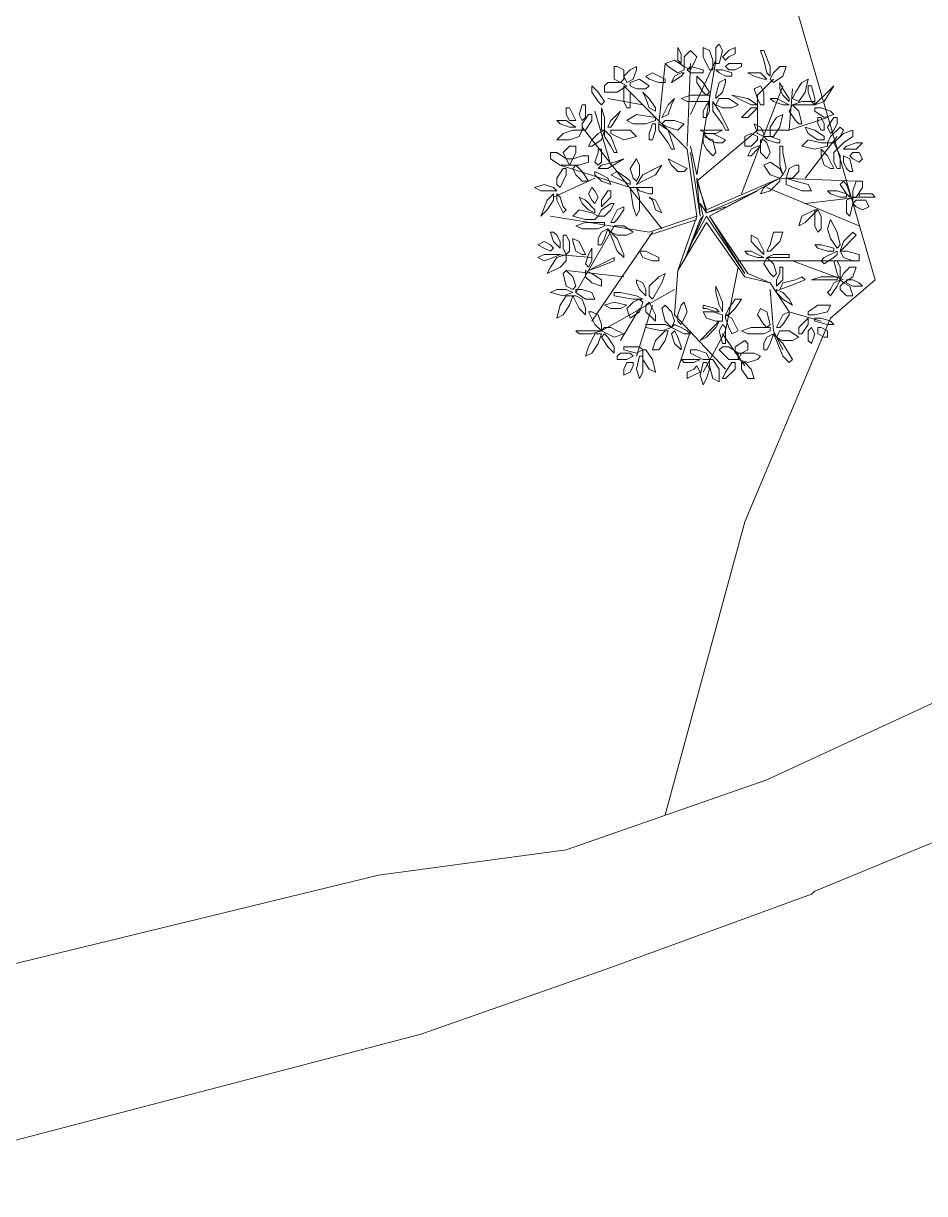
# Model space of a CAD drawing. Header units: millimetres. Extents: x 2576 to 2719, y 1757 to 1977.
# Drawn here: x 2614.22 to 2622.21, y 1827.38 to 1837.76 of the extents above; entities that cross this region are included whole.
import ezdxf

# ---------------------------------------------------------------- set-up
doc = ezdxf.new("R2010")
doc.units = ezdxf.units.MM
for name, color, linetype in [('PDF_0', 7, 'Continuous'), ('PDF_CVL_CUADCON_TIT', 7, 'Continuous'), ('PDF_outline', 7, 'Continuous')]:
    doc.layers.add(name, color=color, linetype=linetype)

msp = doc.modelspace()

# ---------------------------------------------------------------- linework, layer by layer
at = {"layer": 'PDF_0', "lineweight": 9}
for points in [[(2620.047, 1837.406), (2620.047, 1837.491), (2620.019, 1837.547), (2620.019, 1837.519), (2620.019, 1837.434)], [(2620.132, 1837.35), (2620.075, 1837.378), (2620.075, 1837.463), (2620.132, 1837.519), (2620.188, 1837.463), (2620.16, 1837.406)], [(2620.329, 1837.35), (2620.301, 1837.35), (2620.245, 1837.463), (2620.245, 1837.547), (2620.301, 1837.519), (2620.329, 1837.434)], [(2620.357, 1837.463), (2620.357, 1837.547), (2620.386, 1837.576), (2620.414, 1837.519), (2620.386, 1837.406), (2620.357, 1837.406)], [(2620.442, 1837.434), (2620.414, 1837.463), (2620.47, 1837.519), (2620.527, 1837.547), (2620.527, 1837.491), (2620.47, 1837.463)], [(2620.781, 1837.434), (2620.809, 1837.321), (2620.838, 1837.293), (2620.838, 1837.378), (2620.781, 1837.519), (2620.753, 1837.519)], [(2620.019, 1837.321), (2619.934, 1837.378), (2619.906, 1837.406), (2619.99, 1837.434), (2620.075, 1837.378), (2620.075, 1837.35)], [(2620.527, 1837.35), (2620.47, 1837.35), (2620.442, 1837.378), (2620.47, 1837.406), (2620.583, 1837.406), (2620.583, 1837.378)], [(2619.539, 1837.35), (2619.539, 1837.265), (2619.51, 1837.237), (2619.454, 1837.265), (2619.454, 1837.378), (2619.482, 1837.378)], [(2619.651, 1837.378), (2619.651, 1837.35), (2619.623, 1837.265), (2619.567, 1837.237), (2619.539, 1837.293), (2619.595, 1837.35)], [(2619.849, 1837.237), (2619.764, 1837.265), (2619.736, 1837.293), (2619.793, 1837.321), (2619.906, 1837.265), (2619.906, 1837.237)], [(2619.99, 1837.293), (2619.962, 1837.237), (2620.047, 1837.293), (2620.075, 1837.321), (2620.047, 1837.321)], [(2620.188, 1837.321), (2620.132, 1837.321), (2620.103, 1837.35), (2620.132, 1837.378), (2620.245, 1837.35), (2620.245, 1837.321)], [(2620.442, 1837.293), (2620.386, 1837.321), (2620.357, 1837.35), (2620.414, 1837.35), (2620.499, 1837.321), (2620.499, 1837.293)], [(2620.696, 1837.293), (2620.781, 1837.265), (2620.809, 1837.265), (2620.753, 1837.321), (2620.668, 1837.321), (2620.64, 1837.321)], [(2620.838, 1837.265), (2620.866, 1837.237), (2620.951, 1837.293), (2620.979, 1837.378), (2620.922, 1837.378), (2620.866, 1837.321)], [(2619.313, 1837.067), (2619.256, 1837.152), (2619.256, 1837.208), (2619.313, 1837.152), (2619.369, 1837.067), (2619.341, 1837.039)], [(2619.397, 1837.237), (2619.51, 1837.237), (2619.567, 1837.208), (2619.482, 1837.152), (2619.369, 1837.152), (2619.369, 1837.208)], [(2619.539, 1837.067), (2619.539, 1837.152), (2619.539, 1837.208), (2619.595, 1837.152), (2619.595, 1837.011), (2619.567, 1837.011)], [(2619.595, 1837.208), (2619.595, 1837.237), (2619.68, 1837.265), (2619.764, 1837.208), (2619.736, 1837.18), (2619.651, 1837.18)], [(2620.245, 1837.152), (2620.188, 1837.237), (2620.188, 1837.293), (2620.245, 1837.237), (2620.301, 1837.152), (2620.273, 1837.124)], [(2620.414, 1837.152), (2620.442, 1837.237), (2620.442, 1837.265), (2620.386, 1837.237), (2620.357, 1837.124), (2620.357, 1837.095)], [(2620.753, 1837.039), (2620.781, 1837.039), (2620.781, 1837.152), (2620.753, 1837.208), (2620.696, 1837.18), (2620.725, 1837.095)], [(2620.951, 1837.124), (2620.922, 1837.18), (2620.922, 1837.237), (2620.951, 1837.18), (2621.007, 1837.095), (2621.007, 1837.067)], [(2621.035, 1837.095), (2621.092, 1837.067), (2621.148, 1837.152), (2621.176, 1837.265), (2621.12, 1837.237), (2621.063, 1837.152)], [(2621.176, 1837.152), (2621.205, 1837.067), (2621.233, 1837.039), (2621.233, 1837.095), (2621.205, 1837.208), (2621.176, 1837.208)], [(2621.346, 1837.152), (2621.402, 1837.208), (2621.318, 1837.067), (2621.233, 1837.039), (2621.261, 1837.067)], [(2619.764, 1837.011), (2619.736, 1837.095), (2619.708, 1837.152), (2619.764, 1837.095), (2619.821, 1837.011), (2619.821, 1836.982)], [(2619.934, 1836.954), (2619.877, 1836.926), (2619.934, 1837.039), (2619.99, 1837.095), (2619.962, 1837.039)], [(2620.216, 1837.067), (2620.103, 1837.067), (2620.047, 1837.095), (2620.132, 1837.124), (2620.301, 1837.124), (2620.301, 1837.067)], [(2620.357, 1837.039), (2620.386, 1837.095), (2620.47, 1837.095), (2620.555, 1837.039), (2620.499, 1837.011), (2620.414, 1837.011)], [(2620.555, 1837.095), (2620.499, 1837.124), (2620.64, 1837.095), (2620.725, 1837.039), (2620.668, 1837.039)], [(2620.951, 1837.039), (2621.007, 1837.039), (2620.894, 1837.095), (2620.838, 1837.095), (2620.866, 1837.067)], [(2619.115, 1836.898), (2619.058, 1836.898), (2619.03, 1836.954), (2619.03, 1837.011), (2619.058, 1837.011), (2619.087, 1836.954)], [(2619.2, 1836.982), (2619.2, 1836.926), (2619.171, 1836.898), (2619.143, 1836.954), (2619.171, 1837.039), (2619.2, 1837.039)], [(2619.341, 1836.87), (2619.341, 1836.954), (2619.341, 1837.011), (2619.369, 1836.926), (2619.369, 1836.813), (2619.341, 1836.813)], [(2620.245, 1836.926), (2620.273, 1836.926), (2620.301, 1836.982), (2620.301, 1837.067), (2620.273, 1837.039), (2620.245, 1836.982)], [(2620.414, 1836.87), (2620.329, 1836.982), (2620.329, 1837.067), (2620.386, 1836.982), (2620.47, 1836.813), (2620.442, 1836.813)], [(2620.64, 1836.926), (2620.583, 1836.926), (2620.668, 1837.011), (2620.725, 1837.011), (2620.696, 1836.982)], [(2621.063, 1836.898), (2621.007, 1836.982), (2621.035, 1837.039), (2621.092, 1836.982), (2621.12, 1836.87), (2621.092, 1836.87)], [(2621.176, 1837.039), (2621.092, 1837.039), (2621.035, 1837.039), (2621.12, 1837.067), (2621.233, 1837.067), (2621.233, 1837.039)], [(2621.233, 1837.011), (2621.233, 1836.982), (2621.318, 1836.926), (2621.402, 1836.954), (2621.374, 1836.982), (2621.289, 1837.011)], [(2619.058, 1836.841), (2619.115, 1836.841), (2619.03, 1836.898), (2618.946, 1836.898), (2618.974, 1836.87)], [(2619.256, 1836.898), (2619.2, 1836.813), (2619.171, 1836.813), (2619.171, 1836.87), (2619.228, 1836.954), (2619.256, 1836.954)], [(2619.426, 1836.898), (2619.482, 1836.954), (2619.51, 1836.982), (2619.482, 1836.926), (2619.426, 1836.841), (2619.397, 1836.841)], [(2619.736, 1836.87), (2619.623, 1836.87), (2619.567, 1836.898), (2619.651, 1836.954), (2619.821, 1836.926), (2619.821, 1836.898)], [(2619.877, 1836.87), (2619.906, 1836.898), (2619.99, 1836.898), (2620.075, 1836.87), (2620.019, 1836.813), (2619.934, 1836.841)], [(2620.838, 1836.757), (2620.866, 1836.757), (2620.922, 1836.841), (2620.951, 1836.954), (2620.894, 1836.926), (2620.838, 1836.841)], [(2621.318, 1836.813), (2621.289, 1836.813), (2621.261, 1836.87), (2621.261, 1836.926), (2621.289, 1836.926), (2621.318, 1836.87)], [(2621.431, 1836.87), (2621.402, 1836.813), (2621.374, 1836.785), (2621.346, 1836.841), (2621.402, 1836.926), (2621.431, 1836.926)], [(2619.171, 1836.813), (2619.143, 1836.757), (2619.058, 1836.728), (2618.946, 1836.728), (2619.002, 1836.785), (2619.087, 1836.813)], [(2619.256, 1836.728), (2619.313, 1836.785), (2619.369, 1836.813), (2619.341, 1836.728), (2619.256, 1836.672), (2619.228, 1836.672)], [(2619.426, 1836.672), (2619.369, 1836.757), (2619.369, 1836.813), (2619.426, 1836.757), (2619.482, 1836.615), (2619.454, 1836.615)], [(2619.426, 1836.813), (2619.426, 1836.785), (2619.539, 1836.728), (2619.651, 1836.757), (2619.595, 1836.813), (2619.482, 1836.813)], [(2619.764, 1836.728), (2619.793, 1836.728), (2619.821, 1836.813), (2619.821, 1836.87), (2619.793, 1836.87), (2619.764, 1836.785)], [(2619.934, 1836.7), (2619.849, 1836.813), (2619.849, 1836.87), (2619.934, 1836.813), (2619.99, 1836.644), (2619.962, 1836.644)], [(2620.357, 1836.785), (2620.414, 1836.813), (2620.301, 1836.813), (2620.216, 1836.813), (2620.273, 1836.785)], [(2620.357, 1836.7), (2620.301, 1836.728), (2620.245, 1836.785), (2620.329, 1836.785), (2620.442, 1836.728), (2620.414, 1836.7)], [(2620.725, 1836.757), (2620.725, 1836.728), (2620.668, 1836.672), (2620.612, 1836.672), (2620.612, 1836.757), (2620.668, 1836.785)], [(2620.753, 1836.841), (2620.696, 1836.87), (2620.725, 1836.785), (2620.781, 1836.757), (2620.781, 1836.785)], [(2621.261, 1836.728), (2621.176, 1836.785), (2621.148, 1836.841), (2621.233, 1836.813), (2621.318, 1836.757), (2621.318, 1836.728)], [(2621.459, 1836.757), (2621.402, 1836.7), (2621.346, 1836.7), (2621.374, 1836.757), (2621.459, 1836.841), (2621.487, 1836.813)], [(2621.431, 1836.644), (2621.402, 1836.7), (2621.487, 1836.785), (2621.572, 1836.813), (2621.572, 1836.757), (2621.487, 1836.7)], [(2620.273, 1836.644), (2620.245, 1836.7), (2620.245, 1836.757), (2620.329, 1836.728), (2620.357, 1836.615), (2620.329, 1836.587)], [(2620.809, 1836.7), (2620.838, 1836.615), (2620.809, 1836.559), (2620.753, 1836.615), (2620.753, 1836.728), (2620.781, 1836.728)], [(2620.894, 1836.7), (2620.809, 1836.728), (2620.781, 1836.757), (2620.838, 1836.757), (2620.922, 1836.728), (2620.922, 1836.7)], [(2621.346, 1836.7), (2621.346, 1836.672), (2621.233, 1836.644), (2621.12, 1836.672), (2621.176, 1836.728), (2621.289, 1836.7)], [(2621.515, 1836.672), (2621.487, 1836.644), (2621.6, 1836.644), (2621.657, 1836.7), (2621.6, 1836.7)], [(2618.946, 1836.615), (2619.03, 1836.559), (2619.058, 1836.502), (2618.974, 1836.502), (2618.889, 1836.559), (2618.889, 1836.615)], [(2619.115, 1836.615), (2619.087, 1836.559), (2619.03, 1836.559), (2619.002, 1836.615), (2619.058, 1836.672), (2619.115, 1836.672)], [(2619.228, 1836.587), (2619.228, 1836.531), (2619.143, 1836.502), (2619.058, 1836.502), (2619.087, 1836.559), (2619.171, 1836.587)], [(2619.313, 1836.615), (2619.284, 1836.531), (2619.313, 1836.502), (2619.341, 1836.531), (2619.341, 1836.644), (2619.313, 1836.644)], [(2620.753, 1836.672), (2620.725, 1836.672), (2620.668, 1836.644), (2620.64, 1836.587), (2620.668, 1836.587), (2620.725, 1836.644)], [(2620.951, 1836.615), (2620.979, 1836.474), (2620.951, 1836.418), (2620.922, 1836.502), (2620.922, 1836.672), (2620.951, 1836.672)], [(2621.318, 1836.502), (2621.289, 1836.587), (2621.289, 1836.644), (2621.346, 1836.587), (2621.402, 1836.474), (2621.374, 1836.474)], [(2621.402, 1836.531), (2621.402, 1836.615), (2621.431, 1836.644), (2621.459, 1836.587), (2621.459, 1836.474), (2621.431, 1836.474)], [(2621.515, 1836.474), (2621.487, 1836.531), (2621.487, 1836.587), (2621.544, 1836.559), (2621.572, 1836.446), (2621.544, 1836.446)], [(2621.544, 1836.587), (2621.572, 1836.615), (2621.628, 1836.615), (2621.657, 1836.559), (2621.628, 1836.531), (2621.572, 1836.559)], [(2618.946, 1836.389), (2619.002, 1836.474), (2619.03, 1836.474), (2619.03, 1836.418), (2618.974, 1836.305), (2618.946, 1836.333)], [(2619.087, 1836.474), (2619.115, 1836.502), (2619.171, 1836.446), (2619.228, 1836.361), (2619.171, 1836.361), (2619.115, 1836.418)], [(2619.454, 1836.531), (2619.539, 1836.559), (2619.397, 1836.474), (2619.313, 1836.474), (2619.341, 1836.502)], [(2619.651, 1836.361), (2619.623, 1836.389), (2619.595, 1836.474), (2619.651, 1836.559), (2619.68, 1836.502), (2619.68, 1836.418)], [(2619.821, 1836.418), (2619.877, 1836.502), (2619.708, 1836.418), (2619.651, 1836.333), (2619.708, 1836.361)], [(2620.019, 1836.446), (2619.962, 1836.502), (2619.934, 1836.559), (2619.99, 1836.531), (2620.103, 1836.474), (2620.075, 1836.446)], [(2620.951, 1836.418), (2620.922, 1836.389), (2620.838, 1836.418), (2620.781, 1836.502), (2620.838, 1836.531), (2620.922, 1836.474)], [(2621.092, 1836.502), (2621.063, 1836.502), (2621.007, 1836.474), (2620.979, 1836.389), (2621.035, 1836.389), (2621.092, 1836.446)], [(2619.284, 1836.446), (2619.284, 1836.418), (2619.341, 1836.361), (2619.426, 1836.333), (2619.397, 1836.389), (2619.341, 1836.418)], [(2619.567, 1836.389), (2619.482, 1836.446), (2619.426, 1836.418), (2619.482, 1836.389), (2619.595, 1836.333), (2619.595, 1836.361)], [(2620.866, 1836.361), (2620.781, 1836.305), (2620.753, 1836.248), (2620.838, 1836.276), (2620.922, 1836.361), (2620.922, 1836.389)], [(2621.063, 1836.361), (2621.176, 1836.333), (2621.205, 1836.276), (2621.12, 1836.276), (2620.979, 1836.333), (2620.979, 1836.389)], [(2618.946, 1836.276), (2618.917, 1836.305), (2618.833, 1836.333), (2618.748, 1836.305), (2618.804, 1836.276), (2618.889, 1836.276)], [(2619.284, 1836.164), (2619.256, 1836.192), (2619.228, 1836.248), (2619.256, 1836.305), (2619.284, 1836.276), (2619.313, 1836.22)], [(2619.426, 1836.22), (2619.369, 1836.164), (2619.341, 1836.135), (2619.341, 1836.192), (2619.397, 1836.276), (2619.426, 1836.276)], [(2619.68, 1836.22), (2619.68, 1836.107), (2619.651, 1836.051), (2619.623, 1836.135), (2619.595, 1836.305), (2619.651, 1836.305)], [(2619.793, 1836.248), (2619.793, 1836.305), (2619.736, 1836.305), (2619.651, 1836.305), (2619.68, 1836.276), (2619.764, 1836.248)], [(2621.459, 1836.22), (2621.374, 1836.248), (2621.346, 1836.276), (2621.431, 1836.276), (2621.515, 1836.248), (2621.515, 1836.22)], [(2621.515, 1836.333), (2621.544, 1836.248), (2621.544, 1836.22), (2621.515, 1836.248), (2621.459, 1836.333), (2621.487, 1836.361)], [(2621.572, 1836.276), (2621.6, 1836.361), (2621.657, 1836.361), (2621.657, 1836.305), (2621.6, 1836.22), (2621.572, 1836.22)], [(2618.861, 1836.107), (2618.804, 1836.051), (2618.861, 1836.192), (2618.917, 1836.248), (2618.917, 1836.192)], [(2619.002, 1836.135), (2618.974, 1836.22), (2618.946, 1836.248), (2618.946, 1836.192), (2619.002, 1836.079), (2619.03, 1836.107)], [(2619.228, 1836.107), (2619.171, 1836.164), (2619.143, 1836.22), (2619.2, 1836.192), (2619.284, 1836.107), (2619.284, 1836.079)], [(2619.426, 1836.107), (2619.369, 1836.051), (2619.313, 1836.051), (2619.341, 1836.107), (2619.426, 1836.164), (2619.454, 1836.164)], [(2619.821, 1836.107), (2619.877, 1836.079), (2619.821, 1836.192), (2619.764, 1836.22), (2619.793, 1836.192)], [(2621.515, 1836.107), (2621.515, 1836.192), (2621.572, 1836.22), (2621.572, 1836.164), (2621.544, 1836.051), (2621.515, 1836.079)], [(2621.572, 1836.164), (2621.6, 1836.192), (2621.685, 1836.192), (2621.713, 1836.135), (2621.657, 1836.107), (2621.6, 1836.135)], [(2621.628, 1836.248), (2621.628, 1836.22), (2621.713, 1836.22), (2621.769, 1836.22), (2621.741, 1836.248), (2621.657, 1836.248)], [(2619.313, 1836.051), (2619.284, 1836.022), (2619.2, 1836.022), (2619.087, 1836.051), (2619.143, 1836.107), (2619.256, 1836.079)], [(2619.482, 1836.022), (2619.539, 1836.107), (2619.539, 1836.135), (2619.482, 1836.107), (2619.426, 1835.994), (2619.454, 1835.994)], [(2621.205, 1836.051), (2621.148, 1835.994), (2621.092, 1835.966), (2621.12, 1836.051), (2621.233, 1836.107), (2621.261, 1836.107)], [(2621.289, 1836.051), (2621.289, 1835.938), (2621.261, 1835.909), (2621.233, 1835.966), (2621.233, 1836.107), (2621.261, 1836.107)], [(2619.313, 1835.938), (2619.171, 1835.938), (2619.115, 1835.966), (2619.2, 1835.994), (2619.369, 1835.994), (2619.369, 1835.966)], [(2619.426, 1835.909), (2619.454, 1835.966), (2619.539, 1835.966), (2619.623, 1835.909), (2619.567, 1835.881), (2619.482, 1835.881)], [(2621.431, 1835.768), (2621.459, 1835.796), (2621.431, 1835.909), (2621.374, 1836.022), (2621.346, 1835.938), (2621.374, 1835.853)], [(2618.946, 1835.881), (2618.974, 1835.825), (2618.974, 1835.768), (2618.917, 1835.825), (2618.889, 1835.909), (2618.917, 1835.909)], [(2619.058, 1835.825), (2619.058, 1835.74), (2619.03, 1835.712), (2619.002, 1835.768), (2619.002, 1835.881), (2619.03, 1835.881)], [(2619.115, 1835.74), (2619.087, 1835.825), (2619.087, 1835.853), (2619.143, 1835.825), (2619.2, 1835.712), (2619.171, 1835.712)], [(2619.313, 1835.796), (2619.341, 1835.796), (2619.369, 1835.853), (2619.397, 1835.938), (2619.341, 1835.909), (2619.313, 1835.853)], [(2619.482, 1835.74), (2619.426, 1835.881), (2619.397, 1835.938), (2619.482, 1835.853), (2619.539, 1835.712), (2619.539, 1835.683)], [(2620.725, 1835.768), (2620.668, 1835.825), (2620.668, 1835.881), (2620.725, 1835.853), (2620.781, 1835.74), (2620.781, 1835.712)], [(2620.809, 1835.74), (2620.838, 1835.74), (2620.922, 1835.825), (2620.951, 1835.909), (2620.866, 1835.909), (2620.838, 1835.796)], [(2621.572, 1835.853), (2621.487, 1835.768), (2621.459, 1835.74), (2621.487, 1835.825), (2621.572, 1835.909), (2621.6, 1835.881)], [(2618.917, 1835.768), (2618.889, 1835.74), (2618.833, 1835.768), (2618.776, 1835.796), (2618.833, 1835.825), (2618.889, 1835.796)], [(2619.228, 1835.712), (2619.256, 1835.768), (2619.256, 1835.655), (2619.228, 1835.599), (2619.2, 1835.627)], [(2621.346, 1835.74), (2621.261, 1835.768), (2621.233, 1835.796), (2621.289, 1835.796), (2621.402, 1835.768), (2621.402, 1835.74)], [(2618.917, 1835.683), (2618.974, 1835.712), (2618.833, 1835.712), (2618.776, 1835.683), (2618.833, 1835.655)], [(2619.03, 1835.712), (2619.03, 1835.655), (2618.974, 1835.599), (2618.861, 1835.542), (2618.889, 1835.599), (2618.946, 1835.683)], [(2619.397, 1835.655), (2619.284, 1835.599), (2619.228, 1835.57), (2619.313, 1835.599), (2619.454, 1835.655), (2619.454, 1835.683)], [(2619.793, 1835.655), (2619.708, 1835.683), (2619.68, 1835.74), (2619.736, 1835.74), (2619.849, 1835.683), (2619.849, 1835.655)], [(2620.725, 1835.683), (2620.781, 1835.683), (2620.668, 1835.74), (2620.612, 1835.74), (2620.64, 1835.712)], [(2620.838, 1835.542), (2620.781, 1835.627), (2620.809, 1835.683), (2620.866, 1835.627), (2620.894, 1835.542), (2620.866, 1835.514)], [(2620.951, 1835.683), (2620.866, 1835.683), (2620.809, 1835.683), (2620.866, 1835.712), (2621.007, 1835.712), (2621.007, 1835.683)], [(2621.402, 1835.683), (2621.318, 1835.627), (2621.289, 1835.655), (2621.318, 1835.683), (2621.431, 1835.74), (2621.431, 1835.712)], [(2621.459, 1835.599), (2621.459, 1835.542), (2621.459, 1835.486), (2621.431, 1835.542), (2621.402, 1835.655), (2621.431, 1835.655)], [(2621.572, 1835.655), (2621.487, 1835.683), (2621.459, 1835.74), (2621.515, 1835.74), (2621.628, 1835.712), (2621.628, 1835.655)], [(2619.087, 1835.514), (2619.115, 1835.429), (2619.087, 1835.401), (2619.03, 1835.429), (2619.002, 1835.542), (2619.03, 1835.57)], [(2619.2, 1835.57), (2619.2, 1835.514), (2619.256, 1835.458), (2619.341, 1835.429), (2619.341, 1835.486), (2619.256, 1835.542)], [(2619.764, 1835.429), (2619.849, 1835.514), (2619.906, 1835.542), (2619.877, 1835.458), (2619.793, 1835.316), (2619.764, 1835.345)], [(2620.922, 1835.542), (2620.894, 1835.486), (2620.894, 1835.429), (2620.951, 1835.486), (2620.951, 1835.599), (2620.922, 1835.599)], [(2621.487, 1835.542), (2621.544, 1835.599), (2621.6, 1835.599), (2621.572, 1835.514), (2621.487, 1835.458), (2621.459, 1835.486)], [(2619.651, 1835.486), (2619.651, 1835.458), (2619.68, 1835.401), (2619.736, 1835.345), (2619.736, 1835.401), (2619.708, 1835.458)], [(2620.357, 1835.373), (2620.357, 1835.429), (2620.414, 1835.288), (2620.414, 1835.203), (2620.386, 1835.26)], [(2621.063, 1835.486), (2620.951, 1835.458), (2620.922, 1835.401), (2621.007, 1835.429), (2621.148, 1835.486), (2621.12, 1835.514)], [(2621.374, 1835.486), (2621.261, 1835.486), (2621.205, 1835.486), (2621.289, 1835.514), (2621.431, 1835.514), (2621.431, 1835.486)], [(2621.374, 1835.401), (2621.402, 1835.458), (2621.459, 1835.486), (2621.431, 1835.429), (2621.374, 1835.345), (2621.346, 1835.373)], [(2621.459, 1835.429), (2621.487, 1835.458), (2621.544, 1835.429), (2621.572, 1835.345), (2621.515, 1835.345), (2621.459, 1835.401)], [(2621.515, 1835.486), (2621.515, 1835.458), (2621.572, 1835.429), (2621.657, 1835.429), (2621.628, 1835.458), (2621.572, 1835.486)], [(2618.946, 1835.401), (2618.889, 1835.373), (2619.002, 1835.345), (2619.087, 1835.373), (2619.03, 1835.401)], [(2619.087, 1835.345), (2619.03, 1835.345), (2618.974, 1835.26), (2618.946, 1835.147), (2619.002, 1835.175), (2619.058, 1835.26)], [(2619.171, 1835.316), (2619.2, 1835.232), (2619.2, 1835.175), (2619.143, 1835.232), (2619.087, 1835.345), (2619.115, 1835.345)], [(2619.171, 1835.401), (2619.256, 1835.373), (2619.284, 1835.316), (2619.2, 1835.316), (2619.115, 1835.373), (2619.115, 1835.401)], [(2619.51, 1835.373), (2619.651, 1835.345), (2619.708, 1835.316), (2619.623, 1835.316), (2619.454, 1835.345), (2619.454, 1835.373)], [(2620.894, 1835.401), (2620.894, 1835.373), (2620.951, 1835.316), (2621.035, 1835.26), (2621.007, 1835.316), (2620.951, 1835.373)], [(2619.51, 1835.232), (2619.567, 1835.26), (2619.454, 1835.288), (2619.369, 1835.26), (2619.426, 1835.232)], [(2619.68, 1835.316), (2619.708, 1835.288), (2619.68, 1835.203), (2619.595, 1835.147), (2619.567, 1835.232), (2619.623, 1835.288)], [(2619.736, 1835.203), (2619.793, 1835.147), (2619.821, 1835.119), (2619.821, 1835.175), (2619.764, 1835.288), (2619.736, 1835.26)], [(2619.962, 1835.203), (2619.99, 1835.119), (2619.962, 1835.062), (2619.906, 1835.119), (2619.877, 1835.232), (2619.906, 1835.26)], [(2620.019, 1835.175), (2620.047, 1835.26), (2620.075, 1835.288), (2620.103, 1835.203), (2620.047, 1835.09), (2620.019, 1835.119)], [(2620.273, 1835.232), (2620.357, 1835.203), (2620.386, 1835.203), (2620.357, 1835.232), (2620.245, 1835.26), (2620.245, 1835.232)], [(2620.442, 1835.175), (2620.47, 1835.175), (2620.527, 1835.232), (2620.583, 1835.316), (2620.527, 1835.316), (2620.47, 1835.232)], [(2620.781, 1835.09), (2620.725, 1835.175), (2620.753, 1835.232), (2620.809, 1835.203), (2620.838, 1835.09), (2620.809, 1835.062)], [(2621.176, 1835.175), (2621.176, 1835.203), (2621.261, 1835.26), (2621.374, 1835.26), (2621.346, 1835.203), (2621.233, 1835.175)], [(2619.313, 1835.175), (2619.341, 1835.09), (2619.341, 1835.034), (2619.284, 1835.09), (2619.228, 1835.203), (2619.256, 1835.203)], [(2620.273, 1834.977), (2620.216, 1834.949), (2620.329, 1835.062), (2620.386, 1835.119), (2620.357, 1835.062)], [(2620.414, 1835.119), (2620.414, 1835.175), (2620.329, 1835.203), (2620.245, 1835.203), (2620.273, 1835.147), (2620.357, 1835.119)], [(2620.47, 1835.062), (2620.442, 1835.147), (2620.442, 1835.175), (2620.499, 1835.147), (2620.555, 1835.034), (2620.499, 1835.006)], [(2620.951, 1835.09), (2621.007, 1835.175), (2621.007, 1835.203), (2620.951, 1835.175), (2620.894, 1835.062), (2620.922, 1835.062)], [(2621.092, 1835.062), (2621.148, 1835.119), (2621.176, 1835.147), (2621.176, 1835.09), (2621.12, 1835.006), (2621.092, 1835.006)], [(2621.289, 1835.147), (2621.374, 1835.119), (2621.402, 1835.09), (2621.346, 1835.09), (2621.233, 1835.119), (2621.233, 1835.147)], [(2619.171, 1835.034), (2619.284, 1835.034), (2619.341, 1835.034), (2619.256, 1835.006), (2619.143, 1835.006), (2619.115, 1835.034)], [(2619.426, 1835.062), (2619.482, 1835.034), (2619.539, 1835.006), (2619.454, 1834.977), (2619.341, 1835.034), (2619.369, 1835.062)], [(2619.821, 1835.09), (2619.906, 1835.09), (2619.962, 1835.062), (2619.877, 1835.034), (2619.736, 1835.062), (2619.736, 1835.09)], [(2619.934, 1835.034), (2619.906, 1835.034), (2619.821, 1834.949), (2619.793, 1834.864), (2619.849, 1834.864), (2619.906, 1834.949)], [(2620.047, 1835.062), (2620.103, 1835.034), (2620.132, 1835.006), (2620.075, 1835.006), (2619.962, 1835.062), (2619.99, 1835.09)], [(2620.019, 1834.977), (2620.047, 1834.893), (2620.047, 1834.864), (2619.99, 1834.921), (2619.962, 1835.006), (2619.99, 1835.034)], [(2620.442, 1834.977), (2620.442, 1835.062), (2620.414, 1835.09), (2620.386, 1835.034), (2620.414, 1834.921), (2620.442, 1834.921)], [(2620.781, 1835.006), (2620.64, 1835.006), (2620.583, 1835.034), (2620.668, 1835.062), (2620.838, 1835.062), (2620.838, 1835.034)], [(2620.894, 1834.977), (2620.922, 1835.034), (2621.007, 1835.034), (2621.092, 1834.977), (2621.035, 1834.949), (2620.951, 1834.949)], [(2621.176, 1834.949), (2621.205, 1834.921), (2621.233, 1835.006), (2621.205, 1835.062), (2621.176, 1835.034)], [(2621.261, 1835.062), (2621.289, 1835.062), (2621.346, 1835.034), (2621.346, 1834.977), (2621.318, 1834.977), (2621.261, 1835.006)], [(2619.341, 1835.006), (2619.284, 1835.006), (2619.228, 1834.893), (2619.2, 1834.808), (2619.256, 1834.836), (2619.313, 1834.921)], [(2619.397, 1834.977), (2619.454, 1834.893), (2619.454, 1834.836), (2619.397, 1834.893), (2619.341, 1834.977), (2619.369, 1835.006)], [(2620.64, 1834.864), (2620.583, 1834.836), (2620.527, 1834.836), (2620.527, 1834.893), (2620.612, 1834.949), (2620.64, 1834.921)], [(2620.781, 1834.864), (2620.809, 1834.864), (2620.838, 1834.921), (2620.866, 1835.006), (2620.809, 1834.977), (2620.781, 1834.921)], [(2620.951, 1834.808), (2620.894, 1834.949), (2620.866, 1835.006), (2620.951, 1834.921), (2621.035, 1834.78), (2621.007, 1834.752)], [(2619.51, 1834.836), (2619.595, 1834.836), (2619.623, 1834.808), (2619.567, 1834.78), (2619.482, 1834.78), (2619.482, 1834.808)], [(2619.595, 1834.893), (2619.68, 1834.893), (2619.708, 1834.864), (2619.651, 1834.836), (2619.539, 1834.864), (2619.539, 1834.893)], [(2619.708, 1834.752), (2619.708, 1834.667), (2619.68, 1834.61), (2619.651, 1834.695), (2619.68, 1834.808), (2619.708, 1834.808)], [(2619.708, 1834.864), (2619.736, 1834.864), (2619.793, 1834.78), (2619.821, 1834.667), (2619.764, 1834.695), (2619.708, 1834.78)], [(2620.188, 1834.864), (2620.273, 1834.836), (2620.301, 1834.78), (2620.245, 1834.78), (2620.132, 1834.836), (2620.132, 1834.864)], [(2620.47, 1834.893), (2620.555, 1834.836), (2620.555, 1834.78), (2620.47, 1834.78), (2620.386, 1834.864), (2620.414, 1834.893)], [(2620.753, 1834.808), (2620.725, 1834.78), (2620.64, 1834.752), (2620.555, 1834.78), (2620.583, 1834.836), (2620.696, 1834.836)], [(2619.623, 1834.752), (2619.623, 1834.723), (2619.595, 1834.667), (2619.539, 1834.639), (2619.539, 1834.695), (2619.567, 1834.752)], [(2620.103, 1834.78), (2620.188, 1834.78), (2620.216, 1834.78), (2620.16, 1834.752), (2620.075, 1834.752), (2620.047, 1834.78)], [(2620.188, 1834.723), (2620.216, 1834.667), (2620.16, 1834.639), (2620.103, 1834.61), (2620.103, 1834.667), (2620.16, 1834.695)], [(2620.301, 1834.695), (2620.273, 1834.61), (2620.245, 1834.554), (2620.216, 1834.639), (2620.245, 1834.752), (2620.273, 1834.752)], [(2620.301, 1834.78), (2620.329, 1834.78), (2620.386, 1834.695), (2620.386, 1834.582), (2620.329, 1834.61), (2620.301, 1834.723)], [(2620.442, 1834.667), (2620.499, 1834.752), (2620.527, 1834.752), (2620.527, 1834.695), (2620.442, 1834.61), (2620.414, 1834.61)], [(2620.583, 1834.752), (2620.612, 1834.752), (2620.668, 1834.695), (2620.696, 1834.61), (2620.64, 1834.61), (2620.583, 1834.695)]]:
    msp.add_lwpolyline(points, close=True, dxfattribs=at)
for points in [[(2619.849, 1836.87), (2619.906, 1837.406)], [(2620.103, 1836.672), (2620.132, 1837.406)], [(2620.132, 1836.954), (2620.357, 1837.434), (2620.188, 1836.418), (2620.132, 1836.672)], [(2620.188, 1836.051), (2620.103, 1836.644), (2619.539, 1837.208)], [(2620.583, 1836.248), (2620.951, 1837.208)], [(2621.035, 1837.18), (2621.007, 1836.813), (2620.725, 1836.813), (2620.725, 1837.124), (2620.866, 1837.265)], [(2619.708, 1837.039), (2619.397, 1837.095)], [(2619.426, 1836.502), (2619.284, 1836.982)], [(2621.007, 1836.813), (2621.346, 1836.926)], [(2619.877, 1835.938), (2619.171, 1836.841)], [(2620.132, 1836.615), (2620.216, 1836.051), (2620.188, 1836.389), (2620.273, 1836.079), (2620.725, 1836.276), (2620.301, 1836.051), (2620.922, 1836.389), (2620.273, 1836.107), (2620.188, 1836.361), (2620.725, 1836.813)], [(2621.148, 1836.389), (2621.431, 1836.757)], [(2619.595, 1836.305), (2618.974, 1836.502)], [(2619.284, 1836.389), (2618.917, 1836.22)], [(2620.922, 1836.389), (2621.6, 1836.361)], [(2620.809, 1836.305), (2621.628, 1835.966)], [(2620.273, 1836.079), (2620.216, 1836.164), (2620.245, 1836.051), (2620.216, 1836.022), (2620.075, 1835.655), (2620.245, 1836.051), (2620.132, 1835.796), (2620.273, 1836.051), (2620.612, 1835.542), (2620.301, 1836.051), (2620.64, 1835.542), (2620.838, 1835.458)], [(2621.148, 1836.164), (2621.628, 1836.22)], [(2620.273, 1836.079), (2620.442, 1836.135), (2620.273, 1836.079)], [(2621.289, 1835.119), (2621.007, 1835.203), (2620.838, 1835.458), (2620.612, 1835.514), (2620.273, 1835.994), (2620.019, 1835.57), (2620.188, 1836.051), (2619.764, 1835.909), (2618.889, 1836.051)], [(2619.454, 1835.966), (2619.115, 1835.373)], [(2620.188, 1836.022), (2619.764, 1835.881)], [(2619.793, 1835.909), (2619.256, 1835.119)], [(2619.256, 1835.683), (2618.946, 1835.712)], [(2620.555, 1835.655), (2621.6, 1835.655)], [(2621.035, 1835.655), (2621.487, 1835.486)], [(2619.539, 1835.514), (2619.03, 1835.57)], [(2620.019, 1835.57), (2619.99, 1835.175), (2620.442, 1834.695)], [(2620.555, 1835.599), (2620.442, 1835.034), (2620.245, 1834.667)], [(2619.99, 1835.401), (2619.341, 1835.034)], [(2620.838, 1835.401), (2620.866, 1835.034), (2620.951, 1834.864)], [(2619.68, 1835.232), (2619.51, 1834.949)], [(2619.793, 1835.26), (2619.651, 1834.808)], [(2620.132, 1835.034), (2620.019, 1834.695)], [(2620.414, 1835.006), (2620.612, 1834.723)]]:
    msp.add_lwpolyline(points, dxfattribs=at)
at = {"layer": 'PDF_CVL_CUADCON_TIT', "lineweight": 9}
msp.add_lwpolyline([(2619.906, 1830.742), (2620.612, 1833.34), (2621.374, 1835.147), (2621.769, 1835.486), (2620.894, 1838.507), (2620.809, 1838.762), (2619.567, 1838.479), (2618.55, 1838.479), (2617.731, 1838.903), (2616.997, 1839.693), (2615.698, 1841.416), (2615.274, 1842.743), (2615.161, 1845.313), (2614.907, 1846.217)], dxfattribs=at)
at = {"layer": 'PDF_outline', "lineweight": 9}
for points in [[(2612.14, 1828.934), (2617.364, 1830.205), (2619.03, 1830.431), (2620.809, 1831.052), (2626.485, 1833.678), (2633.941, 1837.18), (2633.969, 1837.208)], [(2629.648, 1833.791), (2627.191, 1832.521), (2621.233, 1830.064), (2621.205, 1830.036), (2619.426, 1829.386), (2617.816, 1828.821), (2617.731, 1828.793), (2612.337, 1827.381)]]:
    msp.add_lwpolyline(points, dxfattribs=at)

doc.saveas('drawing.dxf')
